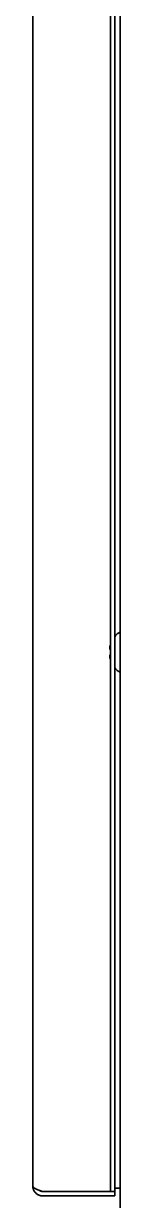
# Model space of a CAD drawing. Extents: x 6336 to 10269, y -393 to 3036.
# Drawn here: x 9478.1 to 9494.1, y 1392.9 to 1608.2 of the extents above; entities that cross this region are included whole.
import ezdxf

# ---------------------------------------------------------------- set-up
doc = ezdxf.new("R2010")
doc.units = 0
doc.header["$LTSCALE"] = 5
doc.layers.add('1', color=7, linetype='CONTINUOUS', true_color=0xffffff)

msp = doc.modelspace()

# ---------------------------------------------------------------- linework, layer by layer
at = {"layer": '1', "color": 7, "linetype": 'Continuous', "lineweight": 35}
for p, q in [((9478.07, 1395.53), (9478.07, 1906.9)), ((9494.07, 1374.13), (9494.07, 1903.19)), ((9492.27, 1898.23), (9492.27, 1396.53)), ((9493.07, 1898.23), (9493.07, 1396.53)), ((9492.18, 1493.68), (9492.26, 1493.68)), ((9492.27, 1492.68), (9492.18, 1492.68)), ((9492.27, 1394.53), (9492.27, 1396.53)), ((9493.07, 1396.53), (9493.07, 1394.53)), ((9491.27, 1394.53), (9479.87, 1394.53)), ((9492.07, 1393.73), (9479.87, 1393.73)), ((9492.27, 1394.53), (9491.27, 1394.53)), ((9493.07, 1393.73), (9492.07, 1393.73)), ((9492.27, 1394.53), (9493.07, 1394.53)), ((9493.07, 1395.13), (9494.07, 1395.13)), ((9493.07, 1394.53), (9493.07, 1393.73))]:
    msp.add_line(p, q, dxfattribs=at)
for centre, start, end in [((9496.79, 1492.98), 124.5182, 140.8049), ((9496.79, 1493.37), 219.1952, 235.4818)]:
    msp.add_arc(centre, 4.8, start, end, dxfattribs=at)
for points in [[(9492.27, 1494.5), (9492.24, 1494.39), (9492.2, 1494.29), (9492.18, 1494.18)], [(9492.18, 1494.18), (9492.17, 1494.15), (9492.17, 1494.1), (9492.16, 1494.03), (9492.16, 1493.96), (9492.16, 1493.89), (9492.16, 1493.82), (9492.17, 1493.75), (9492.17, 1493.7), (9492.18, 1493.68)], [(9492.18, 1492.68), (9492.17, 1492.65), (9492.17, 1492.6), (9492.16, 1492.53), (9492.16, 1492.45), (9492.16, 1492.38), (9492.16, 1492.31), (9492.17, 1492.25), (9492.17, 1492.2), (9492.18, 1492.18)], [(9478.07, 1395.53), (9478.07, 1395.45), (9478.08, 1395.31), (9478.12, 1395.09), (9478.19, 1394.89), (9478.28, 1394.69), (9478.39, 1394.5), (9478.52, 1394.33), (9478.68, 1394.18), (9478.85, 1394.04), (9479.03, 1393.93), (9479.23, 1393.84), (9479.44, 1393.77), (9479.66, 1393.73), (9479.8, 1393.73), (9479.87, 1393.73)]]:
    msp.add_open_spline(points, degree=3, dxfattribs=at)
for points, knots in [([(9492.18, 1492.18), (9492.19, 1492.12), (9492.22, 1492.03), (9492.25, 1491.93), (9492.26, 1491.89)], [0, 0, 0, 0, 0.570615, 1, 1, 1, 1]), ([(9478.07, 1395.53), (9478.07, 1395.48), (9478.08, 1395.44), (9478.13, 1395.36), (9478.16, 1395.32), (9478.25, 1395.23), (9478.31, 1395.19), (9478.44, 1395.11), (9478.52, 1395.07), (9478.68, 1394.98), (9478.77, 1394.94), (9478.97, 1394.86), (9479.08, 1394.82), (9479.29, 1394.73), (9479.41, 1394.69), (9479.64, 1394.61), (9479.76, 1394.57), (9479.87, 1394.53)], [0, 0, 0, 0, 0.125, 0.125, 0.25, 0.25, 0.375, 0.375, 0.5, 0.5, 0.625, 0.625, 0.75, 0.75, 0.875, 0.875, 1, 1, 1, 1]), ([(9479.27, 1394.73), (9479.29, 1394.71), (9479.3, 1394.7), (9479.37, 1394.66), (9479.43, 1394.63), (9479.55, 1394.58), (9479.61, 1394.56), (9479.74, 1394.53), (9479.81, 1394.53), (9479.87, 1394.53)], [0, 0, 0, 0, 0.082566, 0.082566, 0.388378, 0.388378, 0.694189, 0.694189, 1, 1, 1, 1])]:
    msp.add_open_spline(points, degree=3, knots=knots, dxfattribs=at)

doc.saveas('drawing.dxf')
